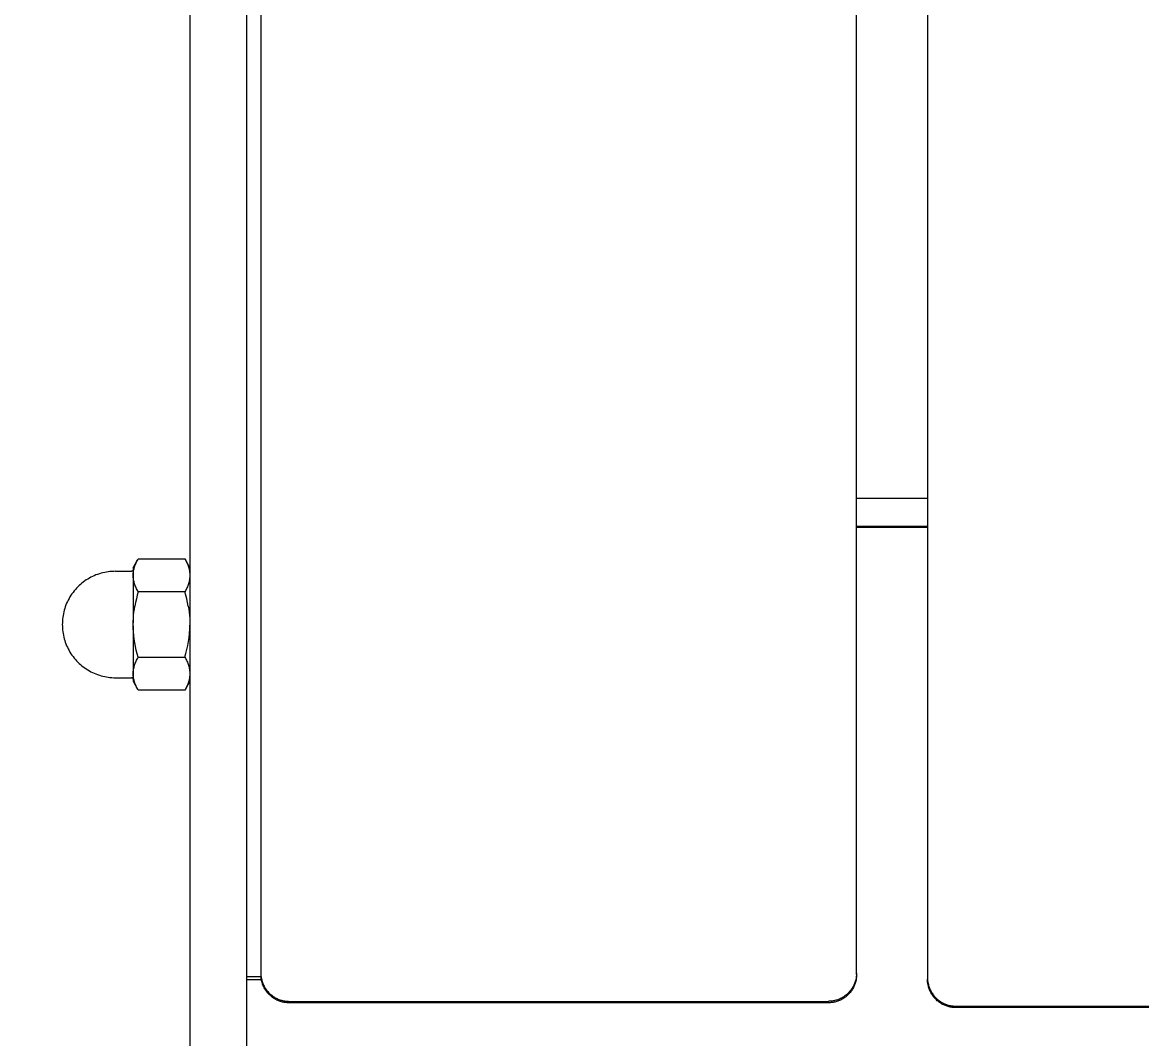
# Model space of a CAD drawing. Header units: millimetres. Extents: x -402 to 3954, y -41 to 3282.
# Drawn here: x -121 to 36.8, y 2995.3 to 3138.5 of the extents above; entities that cross this region are included whole.
import ezdxf

# ---------------------------------------------------------------- set-up
doc = ezdxf.new("R2010")
doc.units = ezdxf.units.MM
doc.layers.add('ZANO_R', color=7, linetype='Continuous', lineweight=0)
doc.layers.add('ZANO_W', color=1, linetype='Continuous', lineweight=0)
doc.styles.add('Arial', font='arial.ttf')
doc.styles.get("Standard").update_dxf_attribs({"font": 'ARIALUNI.TTF'})
doc.dimstyles.new('pl i ang', dxfattribs={"dimtxt": 50, "dimasz": 50, "dimexe": 1.25, "dimexo": 0.625, "dimgap": 10, "dimtad": 1, "dimtoh": 1, "dimtxsty": 'Standard', "dimcen": 2.5, "dimclrd": 1, "dimclre": 1, "dimclrt": 1, "dimadec": 0, "dimazin": 0, "dimtfac": 1, "dimtmove": 0, "dimatfit": 3, "dimfxl": 1, "dimarcsym": 1})

# ---------------------------------------------------------------- blocks, each defined once
blk = doc.blocks.new('*D415')
at = {"layer": 'ZANO_W', "color": 1, "lineweight": -2}
for p, q in [((-93.37, 3281.77), (-300.68, 3281.77)), ((-290.68, 3241.77), (-290.68, 2517.04)), ((-153.37, 2477.04), (-300.68, 2477.04))]:
    blk.add_line(p, q, dxfattribs=at)
at = {"layer": 'ZANO_W', "color": 1}
for points in [[(-284.02, 3241.77), (-297.35, 3241.77), (-290.68, 3281.77)], [(-297.35, 2517.04), (-284.02, 2517.04), (-290.68, 2477.04)]]:
    blk.add_solid(points, dxfattribs=at)
at = {"layer": 'ZANO_W', "color": 1, "insert": (-321.11, 2879.41), "char_height": 40, "attachment_point": 5, "rotation": 90, "style": 'Arial'}
blk.add_mtext('805', dxfattribs=at)

msp = doc.modelspace()

# ---------------------------------------------------------------- linework, layer by layer
at = {"layer": 'ZANO_R'}
for p, q in [((-97.37, 3278.41), (-97.37, 2885.04)), ((-89.37, 3278.41), (-89.37, 2885.04)), ((-87.37, 3277.77), (-87.37, 3004.52)), ((-3.37, 3004.52), (-3.37, 3277.77)), ((6.63, 3277.1), (6.63, 3003.85)), ((-3.37, 3071.47), (6.63, 3071.47)), ((6.63, 3067.47), (-3.37, 3067.47)), ((-3.37, 3067.36), (6.63, 3067.36)), ((-105.37, 3061.65), (-104.74, 3062.74)), ((-105.37, 3061.65), (-105.37, 3060.58)), ((-105.25, 3061.48), (-105.21, 3061.63)), ((-105.21, 3061.63), (-105.17, 3061.78)), ((-105.17, 3061.78), (-105.12, 3061.92)), ((-105.12, 3061.92), (-105.07, 3062.07)), ((-105.07, 3062.07), (-105.01, 3062.21)), ((-105.01, 3062.21), (-104.95, 3062.35)), ((-104.95, 3062.35), (-104.88, 3062.49)), ((-104.88, 3062.49), (-104.81, 3062.62)), ((-104.81, 3062.62), (-104.73, 3062.76)), ((-104.73, 3062.76), (-104.65, 3062.89)), ((-104.65, 3062.89), (-98.08, 3062.89)), ((-98.08, 3062.89), (-98, 3062.76)), ((-98, 3062.76), (-97.93, 3062.62)), ((-97.37, 3061.65), (-98, 3062.74)), ((-97.93, 3062.62), (-97.86, 3062.49)), ((-97.86, 3062.49), (-97.79, 3062.35)), ((-97.79, 3062.35), (-97.73, 3062.21)), ((-97.73, 3062.21), (-97.67, 3062.07)), ((-97.67, 3062.07), (-97.62, 3061.92)), ((-97.62, 3061.92), (-97.57, 3061.78)), ((-97.57, 3061.78), (-97.53, 3061.63)), ((-97.53, 3061.63), (-97.49, 3061.48)), ((-111.77, 3060.06), (-111.98, 3059.92)), ((-111.54, 3060.19), (-111.77, 3060.06)), ((-111.32, 3060.31), (-111.54, 3060.19)), ((-111.09, 3060.42), (-111.32, 3060.31)), ((-110.86, 3060.53), (-111.09, 3060.42)), ((-110.62, 3060.63), (-110.86, 3060.53)), ((-110.38, 3060.71), (-110.62, 3060.63)), ((-110.14, 3060.8), (-110.38, 3060.71)), ((-109.89, 3060.87), (-110.14, 3060.8)), ((-109.64, 3060.93), (-109.89, 3060.87)), ((-109.39, 3060.99), (-109.64, 3060.93)), ((-109.14, 3061.04), (-109.39, 3060.99)), ((-108.89, 3061.08), (-109.14, 3061.04)), ((-108.64, 3061.11), (-108.89, 3061.08)), ((-108.38, 3061.13), (-108.64, 3061.11)), ((-108.12, 3061.14), (-108.38, 3061.13)), ((-107.87, 3061.15), (-108.12, 3061.14)), ((-107.87, 3061.15), (-105.62, 3061.15)), ((-105.61, 3061.15), (-105.62, 3061.15)), ((-105.6, 3061.15), (-105.61, 3061.15)), ((-105.59, 3061.15), (-105.6, 3061.15)), ((-105.58, 3061.15), (-105.59, 3061.15)), ((-105.57, 3061.15), (-105.58, 3061.15)), ((-105.58, 3061.15), (-105.58, 3061.15)), ((-105.56, 3061.16), (-105.57, 3061.15)), ((-105.55, 3061.16), (-105.56, 3061.16)), ((-105.54, 3061.16), (-105.55, 3061.16)), ((-105.53, 3061.16), (-105.54, 3061.16)), ((-105.52, 3061.17), (-105.53, 3061.16)), ((-105.51, 3061.17), (-105.52, 3061.17)), ((-105.52, 3061.17), (-105.52, 3061.17)), ((-105.5, 3061.18), (-105.51, 3061.17)), ((-105.49, 3061.18), (-105.5, 3061.18)), ((-105.48, 3061.19), (-105.49, 3061.19)), ((-105.49, 3061.19), (-105.49, 3061.18)), ((-105.47, 3061.2), (-105.48, 3061.19)), ((-105.46, 3061.2), (-105.47, 3061.2)), ((-105.45, 3061.21), (-105.46, 3061.21)), ((-105.46, 3061.21), (-105.46, 3061.2)), ((-105.44, 3061.22), (-105.45, 3061.21)), ((-105.43, 3061.23), (-105.44, 3061.22)), ((-105.44, 3061.22), (-105.44, 3061.22)), ((-105.42, 3061.24), (-105.43, 3061.24)), ((-105.43, 3061.24), (-105.43, 3061.23)), ((-105.41, 3061.26), (-105.42, 3061.25)), ((-105.42, 3061.25), (-105.42, 3061.24)), ((-105.4, 3061.27), (-105.41, 3061.27)), ((-105.41, 3061.27), (-105.41, 3061.26)), ((-105.39, 3061.29), (-105.4, 3061.28)), ((-105.4, 3061.28), (-105.4, 3061.27)), ((-105.38, 3061.31), (-105.39, 3061.3)), ((-105.39, 3061.3), (-105.39, 3061.3)), ((-105.39, 3061.3), (-105.39, 3061.29)), ((-105.37, 3061.35), (-105.38, 3061.34)), ((-105.38, 3061.34), (-105.38, 3061.33)), ((-105.38, 3061.33), (-105.38, 3061.32)), ((-105.38, 3061.32), (-105.38, 3061.31)), ((-105.37, 3061.38), (-105.37, 3061.37)), ((-105.37, 3061.37), (-105.37, 3061.36)), ((-105.37, 3061.36), (-105.37, 3061.35)), ((-105.37, 3061.35), (-105.37, 3061.35)), ((-105.37, 3060.58), (-105.36, 3060.73)), ((-105.37, 3060.58), (-105.37, 3053.9)), ((-105.36, 3060.42), (-105.37, 3060.58)), ((-105.36, 3060.73), (-105.35, 3060.88)), ((-105.35, 3060.27), (-105.36, 3060.42)), ((-105.35, 3060.88), (-105.33, 3061.03)), ((-105.33, 3060.12), (-105.35, 3060.27)), ((-105.33, 3061.03), (-105.31, 3061.18)), ((-105.31, 3059.97), (-105.33, 3060.12)), ((-105.31, 3061.18), (-105.28, 3061.33)), ((-105.28, 3061.33), (-105.25, 3061.48)), ((-97.49, 3061.48), (-97.46, 3061.33)), ((-97.46, 3061.33), (-97.43, 3061.18)), ((-97.43, 3061.18), (-97.41, 3061.03)), ((-97.41, 3060.12), (-97.43, 3059.97)), ((-97.41, 3061.03), (-97.39, 3060.88)), ((-97.39, 3060.27), (-97.41, 3060.12)), ((-97.39, 3060.88), (-97.38, 3060.73)), ((-97.38, 3060.42), (-97.39, 3060.27)), ((-97.38, 3060.73), (-97.37, 3060.58)), ((-97.37, 3060.58), (-97.38, 3060.42)), ((-113.52, 3058.58), (-113.69, 3058.38)), ((-113.35, 3058.77), (-113.52, 3058.58)), ((-113.17, 3058.95), (-113.35, 3058.77)), ((-112.99, 3059.13), (-113.17, 3058.95)), ((-112.8, 3059.3), (-112.99, 3059.13)), ((-112.6, 3059.47), (-112.8, 3059.3)), ((-112.4, 3059.62), (-112.6, 3059.47)), ((-112.19, 3059.78), (-112.4, 3059.62)), ((-111.98, 3059.92), (-112.19, 3059.78)), ((-105.28, 3059.82), (-105.31, 3059.97)), ((-105.25, 3059.67), (-105.28, 3059.82)), ((-105.21, 3059.52), (-105.25, 3059.67)), ((-105.17, 3059.37), (-105.21, 3059.52)), ((-105.12, 3059.23), (-105.17, 3059.37)), ((-105.07, 3059.09), (-105.12, 3059.23)), ((-105.01, 3058.94), (-105.07, 3059.09)), ((-104.95, 3058.8), (-105.01, 3058.94)), ((-104.88, 3058.67), (-104.95, 3058.8)), ((-104.81, 3058.53), (-104.88, 3058.67)), ((-104.73, 3058.4), (-104.81, 3058.53)), ((-97.93, 3058.53), (-98, 3058.4)), ((-97.86, 3058.67), (-97.93, 3058.53)), ((-97.79, 3058.8), (-97.86, 3058.67)), ((-97.73, 3058.94), (-97.79, 3058.8)), ((-97.67, 3059.09), (-97.73, 3058.94)), ((-97.62, 3059.23), (-97.67, 3059.09)), ((-97.57, 3059.37), (-97.62, 3059.23)), ((-97.53, 3059.52), (-97.57, 3059.37)), ((-97.49, 3059.67), (-97.53, 3059.52)), ((-97.46, 3059.82), (-97.49, 3059.67)), ((-97.43, 3059.97), (-97.46, 3059.82)), ((-114.64, 3056.87), (-114.75, 3056.64)), ((-114.53, 3057.1), (-114.64, 3056.87)), ((-114.41, 3057.32), (-114.53, 3057.1)), ((-114.28, 3057.54), (-114.41, 3057.32)), ((-114.14, 3057.76), (-114.28, 3057.54)), ((-114, 3057.97), (-114.14, 3057.76)), ((-113.84, 3058.18), (-114, 3057.97)), ((-113.69, 3058.38), (-113.84, 3058.18)), ((-104.92, 3057.25), (-105.03, 3056.74)), ((-104.79, 3057.76), (-104.92, 3057.25)), ((-104.65, 3058.27), (-104.79, 3057.76)), ((-104.65, 3058.27), (-104.73, 3058.4)), ((-98.08, 3058.27), (-104.65, 3058.27)), ((-98, 3058.4), (-98.08, 3058.27)), ((-97.94, 3057.76), (-98.08, 3058.27)), ((-97.82, 3057.25), (-97.94, 3057.76)), ((-97.7, 3056.74), (-97.82, 3057.25)), ((-115.16, 3055.42), (-115.21, 3055.17)), ((-115.09, 3055.67), (-115.16, 3055.42)), ((-115.02, 3055.92), (-115.09, 3055.67)), ((-114.94, 3056.16), (-115.02, 3055.92)), ((-114.85, 3056.4), (-114.94, 3056.16)), ((-114.75, 3056.64), (-114.85, 3056.4)), ((-105.31, 3054.94), (-105.26, 3055.37)), ((-105.26, 3055.37), (-105.2, 3055.8)), ((-105.2, 3055.8), (-105.13, 3056.23)), ((-105.03, 3056.74), (-105.13, 3056.23)), ((-97.6, 3056.23), (-97.7, 3056.74)), ((-97.6, 3056.23), (-97.53, 3055.8)), ((-97.53, 3055.8), (-97.47, 3055.37)), ((-97.47, 3055.37), (-97.43, 3054.94)), ((-115.36, 3053.9), (-115.37, 3053.65)), ((-115.35, 3054.16), (-115.36, 3053.9)), ((-115.33, 3054.41), (-115.35, 3054.16)), ((-115.3, 3054.67), (-115.33, 3054.41)), ((-115.26, 3054.92), (-115.3, 3054.67)), ((-115.21, 3055.17), (-115.26, 3054.92)), ((-105.37, 3053.65), (-105.36, 3054.08)), ((-105.36, 3054.08), (-105.34, 3054.51)), ((-105.34, 3054.51), (-105.31, 3054.94)), ((-97.43, 3054.94), (-97.4, 3054.51)), ((-97.4, 3054.51), (-97.38, 3054.08)), ((-97.38, 3054.08), (-97.37, 3053.65)), ((-115.37, 3053.65), (-115.36, 3053.39)), ((-115.36, 3053.39), (-115.35, 3053.14)), ((-115.35, 3053.14), (-115.33, 3052.88)), ((-115.33, 3052.88), (-115.3, 3052.63)), ((-115.3, 3052.63), (-115.26, 3052.37)), ((-115.26, 3052.37), (-115.21, 3052.12)), ((-115.21, 3052.12), (-115.16, 3051.87)), ((-105.35, 3053.13), (-105.37, 3053.65)), ((-105.37, 3053.48), (-105.37, 3046.76)), ((-105.32, 3052.61), (-105.35, 3053.13)), ((-105.28, 3052.09), (-105.32, 3052.61)), ((-97.49, 3051.83), (-97.43, 3052.39)), ((-97.43, 3052.39), (-97.39, 3052.97)), ((-97.39, 3052.97), (-97.37, 3053.54)), ((-115.16, 3051.87), (-115.09, 3051.62)), ((-115.09, 3051.62), (-115.02, 3051.38)), ((-115.02, 3051.38), (-114.94, 3051.14)), ((-114.94, 3051.14), (-114.85, 3050.9)), ((-114.85, 3050.9), (-114.75, 3050.66)), ((-114.75, 3050.66), (-114.64, 3050.43)), ((-105.21, 3051.57), (-105.28, 3052.09)), ((-105.13, 3051.06), (-105.21, 3051.57)), ((-105.04, 3050.54), (-105.13, 3051.06)), ((-104.93, 3050.04), (-105.04, 3050.54)), ((-97.79, 3050.13), (-97.67, 3050.69)), ((-97.67, 3050.69), (-97.57, 3051.26)), ((-97.57, 3051.26), (-97.49, 3051.83)), ((-114.64, 3050.43), (-114.53, 3050.2)), ((-114.53, 3050.2), (-114.41, 3049.97)), ((-114.41, 3049.97), (-114.28, 3049.75)), ((-114.28, 3049.75), (-114.14, 3049.53)), ((-114.14, 3049.53), (-114, 3049.32)), ((-114, 3049.32), (-113.84, 3049.12)), ((-113.84, 3049.12), (-113.69, 3048.91)), ((-104.8, 3049.53), (-104.93, 3050.04)), ((-104.65, 3049.03), (-104.8, 3049.53)), ((-104.73, 3048.9), (-104.65, 3049.03)), ((-104.65, 3049.03), (-98.08, 3049.03)), ((-98.08, 3049.03), (-97.93, 3049.58)), ((-98.08, 3049.03), (-98, 3048.9)), ((-97.93, 3049.58), (-97.79, 3050.13)), ((-113.69, 3048.91), (-113.52, 3048.72)), ((-113.52, 3048.72), (-113.35, 3048.53)), ((-113.35, 3048.53), (-113.17, 3048.34)), ((-113.17, 3048.34), (-112.99, 3048.17)), ((-112.99, 3048.17), (-112.8, 3048)), ((-112.8, 3048), (-112.6, 3047.83)), ((-112.6, 3047.83), (-112.4, 3047.67)), ((-112.4, 3047.67), (-112.19, 3047.52)), ((-112.19, 3047.52), (-111.98, 3047.38)), ((-111.98, 3047.38), (-111.77, 3047.24)), ((-105.31, 3047.33), (-105.28, 3047.48)), ((-105.28, 3047.48), (-105.25, 3047.63)), ((-105.25, 3047.63), (-105.21, 3047.78)), ((-105.21, 3047.78), (-105.17, 3047.92)), ((-105.17, 3047.92), (-105.12, 3048.07)), ((-105.12, 3048.07), (-105.07, 3048.21)), ((-105.07, 3048.21), (-105.01, 3048.35)), ((-105.01, 3048.35), (-104.95, 3048.49)), ((-104.95, 3048.49), (-104.88, 3048.63)), ((-104.88, 3048.63), (-104.81, 3048.77)), ((-104.81, 3048.77), (-104.73, 3048.9)), ((-98, 3048.9), (-97.93, 3048.77)), ((-97.93, 3048.77), (-97.86, 3048.63)), ((-97.86, 3048.63), (-97.79, 3048.49)), ((-97.79, 3048.49), (-97.73, 3048.35)), ((-97.73, 3048.35), (-97.67, 3048.21)), ((-97.67, 3048.21), (-97.62, 3048.07)), ((-97.62, 3048.07), (-97.57, 3047.92)), ((-97.57, 3047.92), (-97.53, 3047.78)), ((-97.53, 3047.78), (-97.49, 3047.63)), ((-97.49, 3047.63), (-97.46, 3047.48)), ((-97.46, 3047.48), (-97.43, 3047.33)), ((-111.77, 3047.24), (-111.54, 3047.11)), ((-111.54, 3047.11), (-111.32, 3046.99)), ((-111.32, 3046.99), (-111.09, 3046.87)), ((-111.09, 3046.87), (-110.86, 3046.77)), ((-110.86, 3046.77), (-110.62, 3046.67)), ((-110.62, 3046.67), (-110.38, 3046.58)), ((-110.38, 3046.58), (-110.14, 3046.5)), ((-110.14, 3046.5), (-109.89, 3046.43)), ((-109.89, 3046.43), (-109.64, 3046.36)), ((-109.64, 3046.36), (-109.39, 3046.3)), ((-109.39, 3046.3), (-109.14, 3046.26)), ((-109.14, 3046.26), (-108.89, 3046.22)), ((-108.89, 3046.22), (-108.64, 3046.19)), ((-108.64, 3046.19), (-108.38, 3046.17)), ((-108.38, 3046.17), (-108.12, 3046.15)), ((-108.12, 3046.15), (-107.87, 3046.15)), ((-107.87, 3046.15), (-105.62, 3046.15)), ((-105.61, 3046.15), (-105.62, 3046.15)), ((-105.6, 3046.15), (-105.61, 3046.15)), ((-105.59, 3046.15), (-105.6, 3046.15)), ((-105.58, 3046.15), (-105.59, 3046.15)), ((-105.58, 3046.14), (-105.58, 3046.15)), ((-105.57, 3046.14), (-105.58, 3046.14)), ((-105.56, 3046.14), (-105.57, 3046.14)), ((-105.55, 3046.14), (-105.56, 3046.14)), ((-105.54, 3046.14), (-105.55, 3046.14)), ((-105.53, 3046.13), (-105.54, 3046.14)), ((-105.52, 3046.13), (-105.53, 3046.13)), ((-105.51, 3046.12), (-105.52, 3046.13)), ((-105.52, 3046.13), (-105.52, 3046.13)), ((-105.5, 3046.12), (-105.51, 3046.12)), ((-105.49, 3046.11), (-105.5, 3046.12)), ((-105.48, 3046.11), (-105.49, 3046.11)), ((-105.49, 3046.11), (-105.49, 3046.11)), ((-105.47, 3046.1), (-105.48, 3046.11)), ((-105.46, 3046.1), (-105.47, 3046.1)), ((-105.46, 3046.09), (-105.46, 3046.1)), ((-105.45, 3046.08), (-105.46, 3046.09)), ((-105.44, 3046.08), (-105.45, 3046.08)), ((-105.44, 3046.07), (-105.44, 3046.08)), ((-105.43, 3046.07), (-105.44, 3046.07)), ((-105.43, 3046.06), (-105.43, 3046.07)), ((-105.42, 3046.05), (-105.43, 3046.06)), ((-105.42, 3046.04), (-105.42, 3046.05)), ((-105.41, 3046.04), (-105.42, 3046.04)), ((-105.41, 3046.03), (-105.41, 3046.04)), ((-105.4, 3046.02), (-105.41, 3046.03)), ((-105.39, 3046.01), (-105.4, 3046.02)), ((-105.4, 3046.02), (-105.4, 3046.02)), ((-105.39, 3046), (-105.39, 3046.01)), ((-105.39, 3045.99), (-105.39, 3046)), ((-105.38, 3045.98), (-105.39, 3045.99)), ((-105.38, 3045.97), (-105.38, 3045.98)), ((-105.38, 3045.98), (-105.38, 3045.98)), ((-105.38, 3045.96), (-105.38, 3045.97)), ((-105.37, 3045.95), (-105.38, 3045.96)), ((-105.37, 3046.72), (-105.36, 3046.87)), ((-105.36, 3046.57), (-105.37, 3046.72)), ((-105.37, 3046.68), (-105.37, 3045.65)), ((-105.37, 3045.94), (-105.37, 3045.95)), ((-105.37, 3045.93), (-105.37, 3045.94)), ((-105.37, 3045.92), (-105.37, 3045.93)), ((-105.37, 3045.92), (-105.37, 3045.92)), ((-105.36, 3046.87), (-105.35, 3047.02)), ((-105.35, 3046.41), (-105.36, 3046.57)), ((-105.35, 3047.02), (-105.33, 3047.18)), ((-105.33, 3046.26), (-105.35, 3046.41)), ((-105.33, 3047.18), (-105.31, 3047.33)), ((-105.31, 3046.11), (-105.33, 3046.26)), ((-105.28, 3045.96), (-105.31, 3046.11)), ((-105.25, 3045.81), (-105.28, 3045.96)), ((-105.21, 3045.66), (-105.25, 3045.81)), ((-97.49, 3045.81), (-97.53, 3045.66)), ((-97.46, 3045.96), (-97.49, 3045.81)), ((-97.43, 3046.11), (-97.46, 3045.96)), ((-97.43, 3047.33), (-97.41, 3047.18)), ((-97.41, 3046.26), (-97.43, 3046.11)), ((-97.41, 3047.18), (-97.39, 3047.02)), ((-97.39, 3046.41), (-97.41, 3046.26)), ((-97.39, 3047.02), (-97.38, 3046.87)), ((-97.38, 3046.57), (-97.39, 3046.41)), ((-97.38, 3046.87), (-97.37, 3046.72)), ((-97.37, 3046.72), (-97.38, 3046.57)), ((-105.37, 3045.65), (-104.74, 3044.55)), ((-105.17, 3045.52), (-105.21, 3045.66)), ((-105.12, 3045.37), (-105.17, 3045.52)), ((-105.07, 3045.23), (-105.12, 3045.37)), ((-105.01, 3045.09), (-105.07, 3045.23)), ((-104.95, 3044.95), (-105.01, 3045.09)), ((-104.88, 3044.81), (-104.95, 3044.95)), ((-104.81, 3044.67), (-104.88, 3044.81)), ((-104.73, 3044.54), (-104.81, 3044.67)), ((-104.65, 3044.41), (-104.73, 3044.54)), ((-98.08, 3044.41), (-104.65, 3044.41)), ((-98, 3044.54), (-98.08, 3044.41)), ((-97.37, 3045.65), (-98, 3044.55)), ((-97.93, 3044.67), (-98, 3044.54)), ((-97.86, 3044.81), (-97.93, 3044.67)), ((-97.79, 3044.95), (-97.86, 3044.81)), ((-97.73, 3045.09), (-97.79, 3044.95)), ((-97.67, 3045.23), (-97.73, 3045.09)), ((-97.62, 3045.37), (-97.67, 3045.23)), ((-97.57, 3045.52), (-97.62, 3045.37)), ((-97.53, 3045.66), (-97.57, 3045.52)), ((-87.33, 3004), (-89.37, 3004)), ((-87.3, 3003.55), (-89.37, 3003.55)), ((-87.37, 3004.52), (-87.37, 3004.39)), ((-87.37, 3004.39), (-87.36, 3004.25)), ((-87.36, 3004.25), (-87.35, 3004.11)), ((-87.34, 3003.86), (-87.36, 3004)), ((-87.35, 3004.11), (-87.33, 3003.98)), ((-87.32, 3003.72), (-87.34, 3003.86)), ((-87.33, 3003.98), (-87.31, 3003.84)), ((-87.3, 3003.59), (-87.32, 3003.72)), ((-87.31, 3003.84), (-87.28, 3003.71)), ((-87.27, 3003.45), (-87.3, 3003.59)), ((-87.28, 3003.71), (-87.25, 3003.58)), ((-87.24, 3003.32), (-87.27, 3003.45)), ((-87.25, 3003.58), (-87.22, 3003.44)), ((-87.2, 3003.18), (-87.24, 3003.32)), ((-87.22, 3003.44), (-87.18, 3003.31)), ((-87.16, 3003.05), (-87.2, 3003.18)), ((-87.18, 3003.31), (-87.14, 3003.18)), ((-87.14, 3003.18), (-87.09, 3003.06)), ((-3.6, 3003.18), (-3.65, 3003.06)), ((-3.56, 3003.31), (-3.6, 3003.18)), ((-3.52, 3003.44), (-3.56, 3003.31)), ((-3.52, 3003.23), (-3.56, 3003.1)), ((-3.48, 3003.58), (-3.52, 3003.44)), ((-3.48, 3003.37), (-3.52, 3003.23)), ((-3.45, 3003.71), (-3.48, 3003.58)), ((-3.45, 3003.5), (-3.48, 3003.37)), ((-3.43, 3003.84), (-3.45, 3003.71)), ((-3.43, 3003.63), (-3.45, 3003.5)), ((-3.41, 3003.98), (-3.43, 3003.84)), ((-3.41, 3003.77), (-3.43, 3003.63)), ((-3.39, 3004.11), (-3.41, 3003.98)), ((-3.39, 3003.9), (-3.41, 3003.77)), ((-3.38, 3004.25), (-3.39, 3004.11)), ((-3.38, 3004.04), (-3.39, 3003.9)), ((-3.37, 3004.39), (-3.38, 3004.25)), ((-3.37, 3004.18), (-3.38, 3004.04)), ((-3.37, 3004.31), (-3.37, 3004.52)), ((-3.37, 3004.52), (-3.37, 3004.39)), ((-3.37, 3004.31), (-3.37, 3004.18)), ((6.63, 3003.85), (6.63, 3003.71)), ((6.63, 3003.85), (6.63, 3003.64)), ((6.63, 3003.71), (6.64, 3003.58)), ((6.63, 3003.5), (6.63, 3003.64)), ((6.64, 3003.37), (6.63, 3003.5)), ((6.64, 3003.58), (6.65, 3003.44)), ((6.65, 3003.23), (6.64, 3003.37)), ((6.65, 3003.44), (6.67, 3003.3)), ((6.67, 3003.1), (6.65, 3003.23)), ((6.67, 3003.3), (6.69, 3003.17)), ((-87.12, 3002.92), (-87.16, 3003.05)), ((-87.07, 3002.79), (-87.12, 3002.92)), ((-87.09, 3003.06), (-87.04, 3002.93)), ((-87.01, 3002.66), (-87.07, 3002.79)), ((-87.04, 3002.93), (-86.98, 3002.81)), ((-86.95, 3002.54), (-87.01, 3002.66)), ((-86.98, 3002.81), (-86.92, 3002.68)), ((-86.89, 3002.41), (-86.95, 3002.54)), ((-86.92, 3002.68), (-86.86, 3002.56)), ((-86.82, 3002.29), (-86.89, 3002.41)), ((-86.86, 3002.56), (-86.79, 3002.44)), ((-86.75, 3002.17), (-86.82, 3002.29)), ((-86.79, 3002.44), (-86.71, 3002.33)), ((-86.67, 3002.06), (-86.75, 3002.17)), ((-86.71, 3002.33), (-86.64, 3002.22)), ((-86.59, 3001.94), (-86.67, 3002.06)), ((-86.64, 3002.22), (-86.56, 3002.11)), ((-86.51, 3001.83), (-86.59, 3001.94)), ((-86.56, 3002.11), (-86.47, 3002)), ((-86.42, 3001.73), (-86.51, 3001.83)), ((-86.47, 3002), (-86.38, 3001.89)), ((-86.33, 3001.62), (-86.42, 3001.73)), ((-86.38, 3001.89), (-86.29, 3001.79)), ((-86.23, 3001.52), (-86.33, 3001.62)), ((-86.29, 3001.79), (-86.2, 3001.69)), ((-86.2, 3001.69), (-86.1, 3001.6)), ((-86.1, 3001.6), (-86, 3001.51)), ((-4.64, 3001.6), (-4.74, 3001.51)), ((-4.54, 3001.69), (-4.64, 3001.6)), ((-4.45, 3001.79), (-4.54, 3001.69)), ((-4.35, 3001.89), (-4.45, 3001.79)), ((-4.35, 3001.69), (-4.45, 3001.58)), ((-4.27, 3002), (-4.35, 3001.89)), ((-4.27, 3001.79), (-4.35, 3001.69)), ((-4.18, 3002.11), (-4.27, 3002)), ((-4.18, 3001.9), (-4.27, 3001.79)), ((-4.1, 3002.22), (-4.18, 3002.11)), ((-4.1, 3002.01), (-4.18, 3001.9)), ((-4.02, 3002.33), (-4.1, 3002.22)), ((-4.02, 3002.12), (-4.1, 3002.01)), ((-3.95, 3002.44), (-4.02, 3002.33)), ((-3.95, 3002.24), (-4.02, 3002.12)), ((-3.88, 3002.56), (-3.95, 3002.44)), ((-3.88, 3002.35), (-3.95, 3002.24)), ((-3.82, 3002.68), (-3.88, 3002.56)), ((-3.82, 3002.47), (-3.88, 3002.35)), ((-3.76, 3002.81), (-3.82, 3002.68)), ((-3.76, 3002.6), (-3.82, 3002.47)), ((-3.7, 3002.93), (-3.76, 3002.81)), ((-3.7, 3002.72), (-3.76, 3002.6)), ((-3.65, 3003.06), (-3.7, 3002.93)), ((-3.65, 3002.85), (-3.7, 3002.72)), ((-3.6, 3002.97), (-3.65, 3002.85)), ((-3.56, 3003.1), (-3.6, 3002.97)), ((6.69, 3002.96), (6.67, 3003.1)), ((6.69, 3003.17), (6.72, 3003.04)), ((6.72, 3002.83), (6.69, 3002.96)), ((6.72, 3003.04), (6.75, 3002.9)), ((6.75, 3002.69), (6.72, 3002.83)), ((6.75, 3002.9), (6.78, 3002.77)), ((6.78, 3002.56), (6.75, 3002.69)), ((6.78, 3002.77), (6.82, 3002.64)), ((6.82, 3002.43), (6.78, 3002.56)), ((6.82, 3002.64), (6.86, 3002.51)), ((6.86, 3002.3), (6.82, 3002.43)), ((6.86, 3002.51), (6.91, 3002.38)), ((6.91, 3002.17), (6.86, 3002.3)), ((6.91, 3002.38), (6.96, 3002.26)), ((6.96, 3002.05), (6.91, 3002.17)), ((6.96, 3002.26), (7.02, 3002.13)), ((7.02, 3001.92), (6.96, 3002.05)), ((7.02, 3002.13), (7.08, 3002.01)), ((7.08, 3001.8), (7.02, 3001.92)), ((7.08, 3002.01), (7.14, 3001.89)), ((7.14, 3001.68), (7.08, 3001.8)), ((7.14, 3001.89), (7.21, 3001.77)), ((7.21, 3001.56), (7.14, 3001.68)), ((7.21, 3001.77), (7.29, 3001.66)), ((7.29, 3001.66), (7.36, 3001.54)), ((-86.13, 3001.42), (-86.23, 3001.52)), ((-86.03, 3001.33), (-86.13, 3001.42)), ((-85.93, 3001.24), (-86.03, 3001.33)), ((-86, 3001.51), (-85.89, 3001.42)), ((-85.82, 3001.15), (-85.93, 3001.24)), ((-85.89, 3001.42), (-85.79, 3001.34)), ((-85.71, 3001.07), (-85.82, 3001.15)), ((-85.79, 3001.34), (-85.68, 3001.26)), ((-85.59, 3000.99), (-85.71, 3001.07)), ((-85.68, 3001.26), (-85.56, 3001.18)), ((-85.48, 3000.91), (-85.59, 3000.99)), ((-85.56, 3001.18), (-85.45, 3001.11)), ((-85.36, 3000.84), (-85.48, 3000.91)), ((-85.45, 3001.11), (-85.33, 3001.04)), ((-85.24, 3000.78), (-85.36, 3000.84)), ((-85.33, 3001.04), (-85.21, 3000.97)), ((-85.11, 3000.71), (-85.24, 3000.78)), ((-85.21, 3000.97), (-85.09, 3000.91)), ((-84.99, 3000.66), (-85.11, 3000.71)), ((-85.09, 3000.91), (-84.96, 3000.85)), ((-84.86, 3000.6), (-84.99, 3000.66)), ((-84.96, 3000.85), (-84.84, 3000.8)), ((-84.73, 3000.55), (-84.86, 3000.6)), ((-84.84, 3000.8), (-84.71, 3000.75)), ((-84.6, 3000.51), (-84.73, 3000.55)), ((-84.71, 3000.75), (-84.58, 3000.71)), ((-84.46, 3000.47), (-84.6, 3000.51)), ((-84.58, 3000.71), (-84.45, 3000.67)), ((-84.33, 3000.43), (-84.46, 3000.47)), ((-84.45, 3000.67), (-84.32, 3000.64)), ((-84.2, 3000.4), (-84.33, 3000.43)), ((-84.32, 3000.64), (-84.18, 3000.61)), ((-84.06, 3000.37), (-84.2, 3000.4)), ((-84.18, 3000.61), (-84.05, 3000.58)), ((-83.92, 3000.35), (-84.06, 3000.37)), ((-84.05, 3000.58), (-83.91, 3000.56)), ((-83.78, 3000.34), (-83.92, 3000.35)), ((-83.91, 3000.56), (-83.78, 3000.54)), ((-83.78, 3000.54), (-83.64, 3000.53)), ((-83.65, 3000.32), (-83.78, 3000.34)), ((-83.51, 3000.32), (-83.65, 3000.32)), ((-83.64, 3000.53), (-83.51, 3000.53)), ((-83.51, 3000.53), (-83.37, 3000.52)), ((-83.37, 3000.31), (-83.51, 3000.32)), ((-83.37, 3000.31), (-83.37, 3000.52)), ((-83.37, 3000.52), (-7.37, 3000.52)), ((-7.37, 3000.31), (-83.37, 3000.31)), ((-7.23, 3000.53), (-7.37, 3000.52)), ((-7.37, 3000.52), (-7.37, 3000.31)), ((-7.23, 3000.32), (-7.37, 3000.31)), ((-7.1, 3000.53), (-7.23, 3000.53)), ((-7.1, 3000.32), (-7.23, 3000.32)), ((-6.96, 3000.54), (-7.1, 3000.53)), ((-6.96, 3000.34), (-7.1, 3000.32)), ((-6.82, 3000.56), (-6.96, 3000.54)), ((-6.82, 3000.35), (-6.96, 3000.34)), ((-6.69, 3000.58), (-6.82, 3000.56)), ((-6.69, 3000.37), (-6.82, 3000.35)), ((-6.55, 3000.61), (-6.69, 3000.58)), ((-6.55, 3000.4), (-6.69, 3000.37)), ((-6.42, 3000.64), (-6.55, 3000.61)), ((-6.42, 3000.43), (-6.55, 3000.4)), ((-6.29, 3000.67), (-6.42, 3000.64)), ((-6.29, 3000.46), (-6.42, 3000.43)), ((-6.16, 3000.71), (-6.29, 3000.67)), ((-6.16, 3000.5), (-6.29, 3000.46)), ((-6.03, 3000.75), (-6.16, 3000.71)), ((-6.03, 3000.54), (-6.16, 3000.5)), ((-5.9, 3000.8), (-6.03, 3000.75)), ((-5.9, 3000.59), (-6.03, 3000.54)), ((-5.77, 3000.85), (-5.9, 3000.8)), ((-5.77, 3000.65), (-5.9, 3000.59)), ((-5.65, 3000.91), (-5.77, 3000.85)), ((-5.65, 3000.7), (-5.77, 3000.65)), ((-5.53, 3000.97), (-5.65, 3000.91)), ((-5.53, 3000.76), (-5.65, 3000.7)), ((-5.41, 3001.04), (-5.53, 3000.97)), ((-5.41, 3000.83), (-5.53, 3000.76)), ((-5.29, 3001.11), (-5.41, 3001.04)), ((-5.29, 3000.9), (-5.41, 3000.83)), ((-5.17, 3001.18), (-5.29, 3001.11)), ((-5.17, 3000.97), (-5.29, 3000.9)), ((-5.06, 3001.26), (-5.17, 3001.18)), ((-5.06, 3001.05), (-5.17, 3000.97)), ((-4.95, 3001.34), (-5.06, 3001.26)), ((-4.95, 3001.13), (-5.06, 3001.05)), ((-4.84, 3001.42), (-4.95, 3001.34)), ((-4.84, 3001.21), (-4.95, 3001.13)), ((-4.74, 3001.51), (-4.84, 3001.42)), ((-4.74, 3001.3), (-4.84, 3001.21)), ((-4.64, 3001.39), (-4.74, 3001.3)), ((-4.54, 3001.49), (-4.64, 3001.39)), ((-4.45, 3001.58), (-4.54, 3001.49)), ((7.29, 3001.45), (7.21, 3001.56)), ((7.36, 3001.33), (7.29, 3001.45)), ((7.36, 3001.54), (7.44, 3001.43)), ((7.44, 3001.22), (7.36, 3001.33)), ((7.44, 3001.43), (7.53, 3001.32)), ((7.53, 3001.12), (7.44, 3001.22)), ((7.53, 3001.32), (7.62, 3001.22)), ((7.62, 3001.01), (7.53, 3001.12)), ((7.62, 3001.22), (7.71, 3001.12)), ((7.71, 3000.91), (7.62, 3001.01)), ((7.71, 3001.12), (7.8, 3001.02)), ((7.8, 3000.81), (7.71, 3000.91)), ((7.8, 3001.02), (7.9, 3000.93)), ((7.9, 3000.72), (7.8, 3000.81)), ((7.9, 3000.93), (8, 3000.83)), ((8, 3000.62), (7.9, 3000.72)), ((8, 3000.83), (8.11, 3000.75)), ((8.11, 3000.54), (8, 3000.62)), ((8.11, 3000.75), (8.21, 3000.66)), ((8.21, 3000.45), (8.11, 3000.54)), ((8.21, 3000.66), (8.32, 3000.58)), ((8.32, 3000.37), (8.21, 3000.45)), ((8.32, 3000.58), (8.44, 3000.5)), ((8.44, 3000.3), (8.32, 3000.37)), ((8.44, 3000.5), (8.55, 3000.43)), ((8.55, 3000.22), (8.44, 3000.3)), ((8.55, 3000.43), (8.67, 3000.36)), ((8.67, 3000.15), (8.55, 3000.22)), ((8.67, 3000.36), (8.79, 3000.3)), ((8.79, 3000.09), (8.67, 3000.15)), ((8.79, 3000.3), (8.91, 3000.24)), ((8.91, 3000.03), (8.79, 3000.09)), ((8.91, 3000.24), (9.04, 3000.18)), ((9.04, 2999.97), (8.91, 3000.03)), ((9.04, 3000.18), (9.16, 3000.13)), ((9.16, 3000.13), (9.29, 3000.08)), ((9.29, 3000.08), (9.42, 3000.04)), ((9.42, 3000.04), (9.55, 3000)), ((9.16, 2999.92), (9.04, 2999.97)), ((9.29, 2999.87), (9.16, 2999.92)), ((9.42, 2999.83), (9.29, 2999.87)), ((9.55, 2999.79), (9.42, 2999.83)), ((9.55, 3000), (9.68, 2999.96)), ((9.68, 2999.75), (9.55, 2999.79)), ((9.68, 2999.96), (9.82, 2999.93)), ((9.82, 2999.72), (9.68, 2999.75)), ((9.82, 2999.93), (9.95, 2999.91)), ((9.95, 2999.7), (9.82, 2999.72)), ((9.95, 2999.91), (10.09, 2999.89)), ((10.09, 2999.68), (9.95, 2999.7)), ((10.09, 2999.89), (10.22, 2999.87)), ((10.22, 2999.66), (10.09, 2999.68)), ((10.22, 2999.87), (10.36, 2999.86)), ((10.36, 2999.65), (10.22, 2999.66)), ((10.36, 2999.86), (10.49, 2999.85)), ((10.49, 2999.64), (10.36, 2999.65)), ((10.49, 2999.85), (10.63, 2999.85)), ((10.63, 2999.64), (10.49, 2999.64)), ((10.63, 2999.64), (10.63, 2999.85)), ((10.63, 2999.85), (86.63, 2999.85)), ((86.63, 2999.64), (10.63, 2999.64))]:
    msp.add_line(p, q, dxfattribs=at)

# ---------------------------------------------------------------- dimensions: what is measured, and where the dimension line sits
at = {"layer": 'ZANO_W'}
dim = msp.add_linear_dim(base=(-290.68, 2477.04), p1=(-83.37, 3281.77), p2=(-143.37, 2477.04), angle=90, dimstyle='pl i ang', override={"dimtxt": 40, "dimasz": 40, "dimexe": 10, "dimexo": 10, "dimtoh": 0, "dimdec": 0, "dimtxsty": 'Arial', "dimtdec": 0, "dimtmove": 1}, dxfattribs=at)
dim.commit()
dim.dimension.update_dxf_attribs({"geometry": '*D415', "text_midpoint": (-321.11, 2879.41)})

doc.saveas('drawing.dxf')
